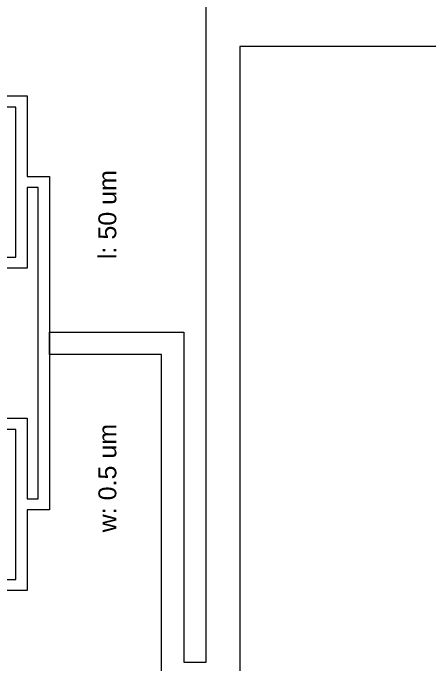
# Model space of a CAD drawing. Extents: x 1000 to 49000, y 2919 to 77300.
# Drawn here: x 35487 to 37350, y 40438 to 43350 of the extents above; entities that cross this region are included whole.
import ezdxf

# ---------------------------------------------------------------- set-up
doc = ezdxf.new("R2010")
doc.units = 13
doc.layers.add('Outer', color=1, linetype='Continuous', lineweight=0, true_color=0xff0000)
doc.styles.add('textstyle22', font='')
doc.styles.add('textstyle23', font='')
doc.styles.get('textstyle22').set_extended_font_data('Arial')
doc.styles.get('textstyle23').set_extended_font_data('Arial')

msp = doc.modelspace()

# ---------------------------------------------------------------- linework, layer by layer
at = {"layer": 'Outer'}
for points in [[(37400, 43200), (36500, 43200), (36500, 40350), (36250, 40350), (36250, 38875), (35650, 38875), (35650, 38975), (36150, 38975), (36150, 41825), (35650, 41825), (35650, 41925), (36250, 41925), (36250, 40450), (36350, 40450), (36350, 46250), (36250, 46250), (36250, 44775), (35650, 44775), (35650, 44875), (36150, 44875), (36150, 47725)], [(35450, 42980), (35550, 42980), (35550, 42620), (35650, 42620), (35650, 41130), (35550, 41130), (35550, 40770), (35450, 40770)], [(35450, 42260), (35500, 42260), (35500, 42930), (35450, 42930)], [(35450, 41540), (35550, 41540), (35550, 41180), (35600, 41180), (35600, 42570), (35550, 42570), (35550, 42210), (35450, 42210)], [(35450, 40820), (35500, 40820), (35500, 41490), (35450, 41490)]]:
    msp.add_lwpolyline(points, dxfattribs=at)

# ---------------------------------------------------------------- texts
at = {"layer": 'Outer', "char_height": 80, "attachment_point": 7, "rotation": 90}
for s, insert, style in [('l: 50 um', (35949.89, 42250.86), 'textstyle22'), ('w: 0.5 um', (35950, 41030), 'textstyle23')]:
    msp.add_mtext(s, dxfattribs=dict(at, insert=insert, style=style))

doc.saveas('drawing.dxf')
